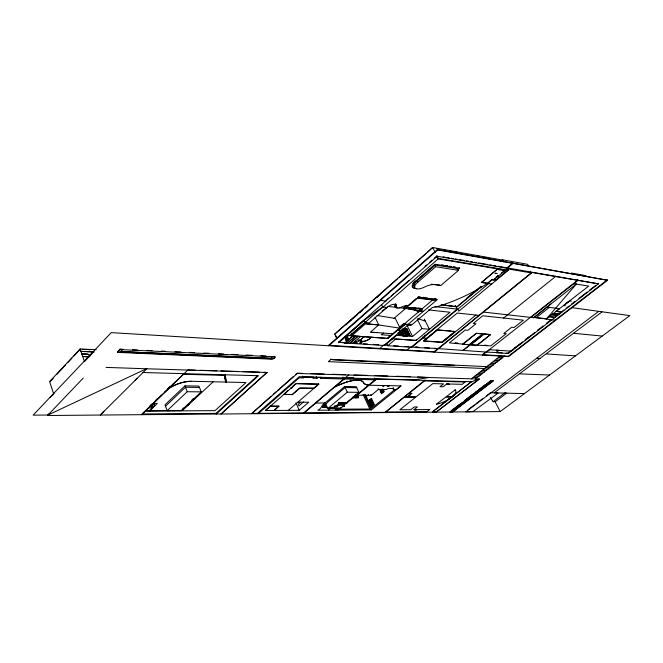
<?xml version="1.0" encoding="UTF-8"?>
<svg xmlns="http://www.w3.org/2000/svg" width="663" height="663" viewBox="0 0 663 663"><rect width="100%" height="100%" fill="white"/><g stroke="black" fill="none" stroke-linecap="round" stroke-linejoin="round"><path stroke-width="0.99" d="M390.722 335.528L387.996 337.749L388.012 338.437L347.072 335.478M394.949 306.364L395.173 305.436L394.991 305.916M491.689 284.029L481.454 282.388L497.756 268.797L497.64 269.493L504.999 270.728L504.203 269.294M355.153 341.379L354.962 341.959M360.266 341.768L360.423 342.183M424.411 336.87L424.991 334.948M395.181 305.452L395.43 304.665A5.428 2.221 -26.2 0 0 395.305 304.052M393.167 387.93L392.935 388.642L393.267 387.896M393.06 388.916L393.424 389.695L393.822 388.501L388.634 388.41L386.115 389.579L378.449 389.413L371.205 395.339L357.1 395.198L376.667 379.103L471.857 381.722L479.283 378.846L436.436 411.905L432.384 411.938L471.733 381.49L432.384 411.938M345.763 338.95C344.412 338.561 346.691 339.299 346.509 338.246M345.423 338.718L346.558 338.345L345.862 338.81M371.164 337.218L371.081 337.384A5.76 2.271 -25.4 0 1 362.421 341.453A5.76 2.271 -25.4 0 1 364.294 336.721L364.26 336.655A5.76 2.271 -25.4 0 0 362.388 341.387A5.76 2.271 -25.4 0 0 371.048 337.318M360.166 342.009L360.954 341.544M325.077 407.099L322.351 407.024L324.05 404.438L324.746 406.013L325.574 405.913L326.08 407.057L326.403 406.576L326.983 407.894L327.273 407.472M322.433 407.223L325.26 402.947L315.721 403.087L303.836 413.281M324.555 405.565L327.621 402.242L345.158 387.515L356.76 387.722M559.522 308.784L546.378 318.82L533.922 317.411L546.445 318.936L576.313 284.096L546.876 307.16M96.243 349.708L80.074 348.97L49.601 381.615L53.612 393.714L50.032 397.493M50.313 381.341L53.098 378.358M56.579 374.636L65.629 364.94M67.717 362.702L71.894 358.227M73.983 355.99L80.248 349.277M81.773 353.86L87.98 354.117L90.143 355.824M81.814 353.984L88.022 354.241L90.06 355.907M82.676 356.437L88.925 356.802M82.718 356.561L88.85 356.885M91.983 353.172L84.35 361.236L80.074 348.97M135.111 380.338L137.009 378.333M52.045 395.828L54.043 393.714L53.612 393.714M84.781 361.252L92.149 353.47M83.256 378.067L47.521 415.502L48.888 413.853M103.876 411.309L100.287 415.046L146.78 368.785L267.04 372.507L264.156 372.274M123.161 349.277L120.061 349.128L117.376 351.912L271.557 358.758A2.213 0.903 -23.2 0 0 274.465 357.622A2.213 0.903 -23.2 0 0 274.2 356.354L274.383 356.76A2.213 0.903 -23.2 0 1 274.639 358.028A2.213 0.903 -23.2 0 1 271.731 359.164L117.542 352.376L120.227 349.592L274.383 356.76M120.674 351.564L271.83 358.343L120.674 351.564L122.448 349.733M149.846 405.855L151.33 404.422M155.805 400.129L157.288 398.695M167.722 388.675L169.952 386.521M161.548 395.148L152.979 403.377L157.355 403.386L149.498 410.903L174.551 410.554M164.407 392.405L167.979 388.974A19.517 7.923 -20.9 0 1 191.118 381.275L245.998 382.534L215.019 410.654L145.172 411.043L142.139 413.952L215.997 413.364L257.617 375.689M167.979 388.974L183.436 374.28L224.45 375.391L225.577 382.112M149.415 410.679L152.366 407.853L148.479 407.861L145.528 410.695L149.54 411.019M152.631 407.472L154.636 405.831L152.631 407.472L151.338 403.966M181.173 410.571L201.204 391.883L198.925 386.081L184.96 385.849L164.988 404.828L167.184 410.646L182.267 410.621L213.13 381.847M165.51 406.204L185.491 387.233L199.464 387.457M167.184 410.646L187.231 391.725L201.204 391.883M187.256 405.665L189.469 403.8M189.659 403.427L184.488 408.242L182.814 408.251M415.237 280.872L414.035 281.99A11.064 4.6 -27.1 0 0 412.742 283.747M266.974 372.366L220.986 414.002L267.04 372.507M336.804 338.569L334.74 334.094L432.632 247.498L502.769 260.136M363.291 309.124L334.74 334.094M364.816 307.773L368.636 304.392M370.924 302.369L397.808 278.584M399.35 277.225L426.292 253.399M427.834 252.039L432.168 247.904M345.953 324.837L352.012 319.483M353.528 318.141L357.316 314.792M359.586 312.787L362.686 310.044M365.015 307.988L367.343 305.925M376.659 297.695L380.537 294.264M607.515 280.267L437.704 249.943L328.823 345.763L328.624 345.332L437.472 249.503L607.515 280.267L508.538 356.603L111.251 332.627L33.15 415.154L47.976 415.03L146.722 368.628M436.436 411.905L479.399 379.079L297.356 373.443L251.575 413.737L270.86 396.383M273.181 394.336L276.289 391.601M277.838 390.242L293.353 376.576M295.681 374.529L297.231 373.161L302.403 373.327M349.998 343.31L358.07 336.207L349.998 343.31L344.959 342.92L353.072 335.843L344.992 342.986L338.462 342.149L437.215 256.241L507.228 268.225M386.579 299.974L388.883 297.952M391.187 295.938L394.261 293.245M395.803 291.894L408.864 280.449M424.991 266.311L426.533 264.96M429.607 262.266L431.911 260.244M434.215 258.23L436.519 256.208L437.895 258.843L507.908 270.628M251.459 413.455L257.377 413.405L299.262 376.7L416.671 379.957M338.652 342.58L364.037 320.345L382.766 307.019L387.001 307.466A5.926 2.42 -26.2 0 1 393.756 304.292A5.926 2.42 -26.2 0 1 396.176 306.455A4.832 1.964 -26.4 0 0 397.187 308.22A4.832 1.964 -26.4 0 0 401.587 307.044A5.014 2.022 -26.4 0 1 407.43 306.812L406.867 305.693A5.014 2.022 -26.4 0 0 406.809 305.378M365.628 321.804L350.661 334.881L351.075 335.768L388.012 338.437L405.134 323.809L405.259 324.53L409.154 324.878L409.867 324.273M338.462 342.149L338.942 342.597L364.037 320.345L365.056 322.491L382.766 307.019L381.507 304.425M437.895 258.843L438.367 258.437L508.355 270.255L507.004 267.819M350.213 335.702L365.943 321.961M383.057 307.052L438.177 258.893L436.743 256.158M285.131 393.051L288.165 390.408M291.057 387.88C291.579 389.164 293.61 383.894 296.154 383.72L318.779 384.184L298.118 383.554M266.062 409.991L270.222 406.17L278.883 406.154L274.134 410.463L278.883 406.154M296.154 383.72L265.465 410.513L299.195 410.322L308.718 402.217L297.795 402.192M291.869 388.104L290.435 388.427L291.778 387.896M342.92 377.247L343.707 378.979L303.563 412.966L258.611 413.339L299.22 377.786L303.248 377.893L304.151 377.114L313.516 377.098M352.426 335.155L351.042 335.693L352.459 335.221L365.487 323.751L378.739 324.895L370.534 332.08L392.753 333.804M414.607 286.689A9.406 3.903 -27.1 0 1 416.894 280.424L434.704 264.902L457.578 268.581L458.523 270.355L440.887 285.421L435.036 284.609A13.02 5.287 -27.1 0 0 425.903 286.416L423.118 287.725A9.406 3.895 -27.1 0 1 415.038 288.123A9.406 3.895 -27.1 0 1 417.823 282.239L435.649 266.725L458.523 270.355M434.953 265.374L417.135 280.897A9.406 3.903 -27.1 0 0 414.839 287.162M356.379 342.763L356.992 341.893M356.785 342.522L357.059 341.967M345.498 338.627L346.036 338.312M347.52 343.078L355.625 336.025L347.545 343.152L342.779 342.431M487.139 366.647L330.986 359.387L328.376 361.658L484.703 368.537M313.707 388.253L299.759 388.228L292.342 394.667L283.623 394.377L292.25 394.46L299.676 388.021L313.707 388.253L318.688 383.985M352.335 343.053L352.525 343.467L360.622 336.456M313.64 377.371L312.745 378.15L316.997 378.266L317.892 377.487L321.132 377.305M321.248 377.579L320.353 378.349L343.707 378.979M398.993 307.657L403.643 308.154L406.369 305.568A4.525 1.832 -26.4 0 0 406.228 305.353M403.651 308.171L406.867 305.693M403.958 308.204L404.248 308.792L410.878 303.09M411.773 302.353L416.43 298.35M393.872 318.513L418.585 297.231L437.389 299.51L407.67 324.679C407.148 324 406.262 324.124 405.259 324.53M288.256 410.38L318.779 384.184M300.588 402.242L298.267 404.231L298.988 405.88L303.621 401.919M457.114 269.692L459.401 267.736L459.65 268.2L458.125 269.501M420.79 310.897L419.986 308.593L405.889 307.475L420.881 308.685L422.116 311.113L408.657 308.958M420.251 308.635L420.881 308.685L411.972 307.955L412.709 309.422M399.54 327.05L403.684 323.536L404.239 324.663M432.384 300.148L387.996 337.749M419.679 297.571L417.649 297.331L417.922 297.861L435.135 299.933L435.997 299.204L436.262 299.726L418.254 297.546M403.005 328.575L407.016 336.572L403.187 336.282L400.883 331.566M403.137 328.815L406.601 335.851L403.27 335.843L401.107 331.434M345.116 377.976L348.895 374.777M315.721 403.087L334.956 386.802A31.816 11.387 -24.5 0 1 346.393 382.12A21.954 7.923 -24.6 0 1 363.457 382.518A24.896 9 -25.5 0 0 368.587 385.12L375.134 379.841L374.305 378.076M401.529 330.514L408.284 324.795M334.956 386.802L344.321 379.021L375.134 379.841M402.831 329.519C407.588 335.345 402.441 335.329 401.471 330.224M352.525 343.467L384.209 345.506L396.242 335.329L412.56 336.506L421.991 328.624L429.425 329.262M404.339 328.533L405.184 328.409L408.267 335.271L407.629 335.221L404.339 328.533L405.184 328.409M396.706 335.362L386.827 343.649L387.83 345.738L411.143 347.238L457.13 309.099L455.357 305.693M402.565 330.323L403.858 332.95L402.565 330.323L402.01 330.273L403.311 332.909L403.908 332.909M409.999 324.53L410.679 324.323M398.024 332.851L398.844 334.542L399.706 334.409L398.877 332.718L398.231 332.669L399.06 334.359M410.803 324.58L411.483 324.373M405.98 328.674L406.825 328.55L409.908 335.395L409.278 335.345L405.98 328.674L406.825 328.55M398.844 334.542L399.706 334.409M406.742 324.373L411.607 324.63M407.67 324.679L411.574 325.027L432.301 307.524L436.138 306.936A86.48 36.009 -28.1 0 0 487.537 283.416L491.938 279.769L495.493 280.316L507.319 270.529M399.167 332.138L400.402 334.666L401.256 334.533L399.607 331.16M387.83 345.738L395.819 339L416.066 340.459L450.011 312.248L428.439 309.911M400.402 334.666L401.256 334.533M403.311 332.909L402.068 330.232L402.615 330.273M401.231 330.149L403.046 333.829L401.289 330.108M402.938 335.768L400.411 330.771M325.218 402.847L344.685 386.479L356.288 386.695L358.89 392.347L346.65 402.482L340.218 402.466L334.914 406.883L327.737 408.524L325.218 402.847C321.945 403.701 321.596 409.096 317.9 410.215L371.388 409.908L401.098 385.891L369.258 385.236M407.629 335.221L408.483 335.088M409.278 335.345L410.124 335.221M501.999 260.294L502.579 259.805L527.574 264.322L528.544 266.045M327.737 408.524L347.288 392.198L358.89 392.347M328.392 410.157L331.948 407.198M481.529 282.521L497.756 268.797M392.206 338.735L415.461 340.351L417.259 339.464M466.561 298.35L480.849 286.482M481.172 286.648L456.973 306.754L441.682 304.988M441.086 304.823L457.271 306.696L481.081 286.913M481.454 282.388L487.462 283.283L491.863 279.629L493.595 279.894L504.999 270.728M337.077 408.101L335.155 409.825L338.917 409.8L338.171 408.135M411.657 346.89L410.952 346.84L407.032 350.097L407.223 350.487M507.734 267.214L512.83 262.996L513.054 263.402L506.781 268.598M489.037 283.308L411.822 347.279L417.309 347.163L416.596 347.205M495.949 277.582L498.236 275.675M501.294 273.148L505.877 269.344M373.915 379.725L375.482 378.432M356.677 394.435C363.332 400.817 344.503 395.654 358.078 397.187M352.898 397.8L358.468 397.808L357.2 395.04M337.119 408.201L330.671 408.126L340.832 408.085L344.221 405.284L343.533 403.75M368.587 385.12L345.58 404.032L339.274 404.438L337.368 406.021L335.478 406.029M508.355 270.255L458.862 311.179L457.818 309.182M344.296 406.502L343.625 404.886M424.71 340.227L437.265 329.842L443.191 330.356M423.955 341.08L437.348 330.008L455.125 331.541L453.061 331.21M368.653 394.634L367.103 395.902M383.72 389.43L379.874 389.571L383.753 389.496M381.424 389.537L380.048 390.623L381.556 393.731L384.225 391.56L383.081 389.222M382.626 389.198L383.653 391.385L381.457 392.977L380.429 390.797L381.739 389.728M369.034 400.261L371.926 406.402L369.034 400.261L371.404 398.364L374.255 404.513L371.926 406.402L374.255 404.513M370.816 403.121L371.421 402.632L371.877 403.601L371.272 404.099L369.498 400.435L371.263 399.109L373.692 404.331L371.827 405.657L370.617 403.046L372.341 401.72L371.263 399.109M369.705 400.477L370.31 399.988L370.832 401.107L370.227 401.596M424.917 340.939L441.807 342.166L455.042 331.376M441.84 342.373L455.125 331.541M416.787 347.603L438.177 348.523L531.171 272.891L530.251 271.258M475.959 315.049L442.395 342.406L423.367 341.039L457.246 313.027L478.935 315.373M370.286 401.737L370.89 401.239L371.346 402.226L370.741 402.723M381.457 392.977L383.653 391.385M328.624 345.332L434.041 351.738L437.92 348.589L486.252 352.061M497.872 266.253L598.424 283.839L532.165 272.493L434.232 352.119L434.041 351.738M371.827 405.657L373.692 404.331M393.424 389.695L395.935 389.695L400.75 385.883M394.742 389.612L371.719 408.242L365.379 394.535M454.826 343.31L458.034 343.492M455.075 343.219L458.017 343.31L455.282 343.053M462.716 344.163L476.324 333.24L482.913 333.928L469.363 344.76L462.782 344.288L476.39 333.373L482.913 333.928M469.296 344.636L482.846 333.804M385.22 412.577L425.323 380.197M462.683 350.545L469.876 344.801L449.365 342.87L465.211 330.017L467.954 330.257L475.993 323.759L473.258 323.486L482.763 315.787L523.389 320.179L514.115 327.481L511.654 327.24L503.781 333.448L506.25 333.663L490.769 345.854L470.282 344.826L463.089 350.578M503.59 318.041L555.594 276.504L555.379 276.123M470.556 344.727L484.106 333.912L490.62 334.591L477.12 345.315L470.622 344.851L484.172 334.036L490.62 334.591M407.745 396.756L412.005 393.358L409.328 393.325M477.053 345.191L490.554 334.467M483.816 345.398L486.808 345.572M484.023 345.415L486.808 345.398L484.081 345.373M577.423 279.902L577.639 280.275L482.473 355.028L484.52 352.915M486.94 351.788L489.592 349.699M530.839 317.411L578.045 280.35L577.829 279.977M530.806 317.353L533.723 317.743L547.108 307.077L559.448 308.668M548.516 305.933L550.845 304.052M533.723 317.743L546.842 307.102M536.21 317.668L549.37 307.367M496.612 350.172L498.427 350.296M495.982 352.385L499.239 350.346M385.725 411.963L426.897 411.781L429.665 409.436M436.511 404.115L445.818 397.087L451.801 396.913M455.158 389.836L446.274 396.739L452.373 396.789A17.511 5.644 -26.2 0 0 455.158 389.836L455.091 389.687M405.052 396.731L416.149 396.83L432.823 383.62L443.564 383.877L439.975 386.695L443.157 386.761L446.738 383.952L462.252 384.325L465.144 381.871M563.848 310.06L555.088 317.353L549.354 316.682L546.179 319.143L551.931 319.79L551.765 319.409L546.42 323.544M557.426 315.373L551.699 314.685L553.439 313.508L558.95 313.848M556.108 311.436L561.818 312.14L556.042 311.312L588.678 286.143L573.81 283.681L576.28 284.029M471.418 378.838L500.507 355.774M508.082 353.081L508.364 353.487L598.424 283.839M508.538 352.733L520.107 343.898L518.416 345.083M514.563 348.058L516.875 346.268M525.718 339.431L528.834 337.019M537.701 330.157L539.433 328.947M546.271 323.527L549.47 321.049M508.181 353.13L506.142 353.039M520.77 343.393L522.601 341.843M525.096 340.044L528.991 337.028M529.77 336.431L531.693 334.939M532.331 334.442L534.701 332.611M537.85 330.174L543.072 325.997M566.086 308.328L569.061 306.024M571.274 304.309L574.929 301.392M578.973 298.358L586.987 292.151M589.39 290.295L595.805 285.33M475.429 378.963L504.452 356.014M482.283 354.672L508.355 356.255L607.3 279.902M450.84 411.052L459.807 404.198M464.697 400.452L473.664 393.598M475.296 392.347L476.929 391.104M478.562 389.861L485.084 384.871M462.517 402.325L450.459 412.013M464.15 401.082L491.043 380.512M490.96 380.852L449.887 412.245L452.373 412.22L493.388 380.918L490.786 380.504L492.957 380.57L452.406 411.988M450.194 412.013L452.506 411.657L493.214 380.579M468.053 409.726L474.451 404.886M476.051 403.676L482.449 398.836M486.443 395.811L490.446 392.778L524.474 393.59M354.945 341.611L355.766 341.254L355.617 341.743M598.515 311.486L465.816 411.872L473.125 411.483L497.988 393.217M601.946 311.941L494.15 392.836L497.814 392.886M490.239 397.377L493.139 401.67L505.339 392.521M506.863 393.035L495.319 401.679L493.139 401.67M47.521 415.502L500.175 411.574L629.85 315.621L571.431 307.582M382.128 310.93L387.001 307.466L369.324 322.864L365.056 322.491M355.716 342.315L356.553 341.934M356.561 342.58L355.368 342.63M360.133 342.067L360.805 341.984M355.467 341.337L355.865 341.495L354.763 341.776M413.024 380.106L429.102 377.529L417.69 376.924M404.488 363.059L437.389 364.691L332.892 359.876M431.223 284.212L439.826 285.14M273.463 356.76L273.446 356.719A1.492 0.613 -23.2 0 0 271.789 357.465A1.492 0.613 -23.2 0 0 271.722 358.293L271.83 358.343M304.193 412.983L385.128 412.303L424.9 380.189M338.967 409.179L369.813 409.03L363.051 394.394M266.012 409.85L266.733 409.85L266.195 410.505M429.732 409.577L413.977 409.668L417.417 406.966L414.201 406.974L410.753 409.684L399.855 409.751L415.643 397.236L404.546 397.145M325.168 407.289L327.249 407.289M278.941 406.295L270.222 406.17M334.6 406.378L337.359 406.378L338.66 405.292L344.221 405.284M342.381 406.502L344.337 406.46M322.351 407.024L326.469 407.09M338.445 402.831L347.056 402.947L338.486 402.93M372.341 401.72L373.46 404.331M192.709 398.877L194.69 398.886L193.256 400.071L191.69 400.062M369.498 400.435L372.059 405.657M353.338 396.897L354.158 396.905M354.531 396.905L355.343 396.913M356.197 395.281L357.009 395.289M408.375 396.283L410.032 394.966M408.159 396.424L410.206 394.825M295.831 391.327L298.325 389.148M380.429 390.797L381.689 392.985M226.365 381.755L224.997 378.067M424.842 380.935L465.219 382.021M349.666 377.587L353.636 377.703L346.6 377.587M183.361 373.634L258.413 375.714L216.246 414.043M310.665 373.584L324.099 374.007M332.362 374.264L345.796 374.678M354.025 374.935L367.377 375.357M374.562 375.581L387.913 375.996M396.126 376.252L410.505 376.7M195.204 370.136L187.985 369.904L141.592 414.69L178.919 378.614M200.367 370.294L216.876 370.808M221.003 370.932L238.539 371.479M242.666 371.611L259.175 372.117M473.216 377.438L477.219 377.57M475.023 376.045L479.017 376.178M106.063 367.401L146.78 368.785M476.821 374.645L480.824 374.786M437.307 364.7L454.685 365.371M478.636 373.236L482.631 373.393M480.451 371.835L484.438 371.993M519.883 373.874L549.561 375.034M482.266 370.418L486.252 370.584M94.022 351.862L80.803 351.373L94.063 351.987M484.089 369.009L488.067 369.183M82.278 349.368L90.392 349.741M485.921 367.592L489.891 367.774M487.753 366.167L491.722 366.357M132.476 349.708L137.647 349.956M146.954 350.387L152.134 350.636M161.441 351.067L165.576 351.266M174.891 351.697L181.098 351.987M189.369 352.376L194.549 352.617M203.856 353.056L209.027 353.296M218.342 353.735L223.514 353.976M231.785 354.365L237.992 354.655M246.271 355.045L252.479 355.335M260.758 355.724L265.929 355.965M489.584 364.749L493.554 364.94M491.424 363.316L495.394 363.523M493.272 361.89L497.233 362.097M495.12 360.457L499.073 360.672M496.977 359.014L500.921 359.238M498.833 357.572L502.778 357.805M536.632 358.302L540.229 358.517M353.346 343.119L357.398 343.376M363.481 343.774L367.534 344.031M373.617 344.428L378.681 344.752M387.631 345.332L384.01 345.1L384.209 345.506M393.714 345.73L398.786 346.053M404.869 346.451L408.922 346.708M419.563 347.404L415.353 347.13L415.544 347.52M424.519 347.719L429.475 348.042M437.92 348.589L434.422 348.357L434.621 348.746M502.156 352.782L486.203 352.103M349.965 343.235L352.492 343.401M496.173 352.741L508.364 353.487M546.32 353.926L575.451 355.874M489.286 349.674L511.364 351.166L511.132 350.727L510.974 351.141M391.941 338.718L392.637 338.702M565.415 305.759L563.591 305.626L569.492 300.961L571.34 301.159M390.689 335.461L381.283 334.749L383.347 333.075M426.682 338.296L422.994 338.022L422.58 336.986M403.046 333.829L405.143 333.945L402.88 329.354M400.435 332.843L399.789 332.793L400.618 334.483M407.016 333.365L407.654 333.414M408.665 333.497L409.295 333.547M397.651 330.257L401.563 330.58L383.943 345.489L383.753 345.083L379.783 348.44L379.974 348.846M406.195 331.691L406.825 331.749M407.844 331.831L408.474 331.881M405.375 330.025L406.005 330.075M407.016 330.157L407.654 330.215M445.163 330.522L451.089 331.036M377.007 315.472L395.314 318.439L400.096 328.185L378.772 324.969L365.487 323.751M406.063 324.58L410.762 324.978M404.206 324.597L404.985 324.663L398.43 330.323M404.347 323.958L404.969 323.95M573.652 333.29L602.203 336.083M387.722 306.447L397.137 307.458M404.248 308.792L405.06 308.883L405.342 307.914M418.055 307.988L420.673 308.27L420.027 308.825L417.475 308.552M420.458 309.049L422.389 309.256M380.322 300.438L386.023 301.085M434.812 306.579L457.13 309.099M483.484 312.074L530.425 317.37M442.876 304.624L445.917 304.972M448.95 305.328L450.973 305.56M455.017 306.033L457.271 306.696M555.022 317.229L549.354 316.682M551.765 314.809L557.293 315.132M423.732 298.068L425.754 298.309M428.795 298.673L430.817 298.922M420.4 298.01L422.455 298.259M425.53 298.632L427.585 298.88M431.688 299.378L433.743 299.618M417.591 298.168L434.008 300.14L434.87 299.411L435.135 299.933M420.292 296.941L418.312 296.701L418.585 297.231M423.267 297.306L425.24 297.546M434.157 298.632L436.13 298.872M559.091 314.088L553.439 313.508M420.988 297.38L422.986 297.621M425.986 297.985L427.991 298.234M564.685 304.64L568.771 301.508M412.892 307.964L421.743 309.19L418.61 311.958L410.165 307.591M459.65 268.2L435.061 264.222L414.276 282.463A11.064 4.591 -27.1 0 0 416.455 288.579M405.068 308.378L423.442 311.328M441.699 264.869L443.671 265.183M445.635 265.507L447.6 265.822M449.572 266.145L451.536 266.46M453.5 266.775L455.464 267.098M506.64 268.714L531.171 272.891M443.075 256.846L445.105 257.194M447.127 257.542L449.158 257.89M451.188 258.238L453.219 258.587M455.249 258.935L457.279 259.283M459.31 259.631L464.382 260.501M466.412 260.849L468.443 261.197M470.473 261.545L472.504 261.902M474.534 262.25L476.564 262.598M478.595 262.946L487.728 264.512M489.758 264.86L491.78 265.208M493.811 265.556L495.841 265.904M436.503 248.683L438.525 249.048M443.597 249.951L445.619 250.316M450.691 251.227L452.713 251.592M454.743 251.957L456.766 252.321M477.029 255.968L479.059 256.332M484.123 257.236L486.153 257.6M571.315 273.032L585.993 275.675M417.789 318.654L425.29 321.058M555.71 320.221L551.931 319.79M502.579 259.805L503.706 261.844M497.548 275.385L498.012 276.239M496.297 276.43L496.761 277.275M494.54 278.559L495.493 280.316M437.472 249.503L437.704 249.943M432.632 247.498L435.243 252.479M436.983 255.802L438.367 258.437M434.704 264.902L435.649 266.725M495.145 401.828L500.175 411.574M416.894 280.424L417.823 282.239M424.295 319.077L429.458 329.329M417.276 319.21L421.991 328.624M407.496 326.271L412.56 336.506M406.618 328.732L409.908 335.395M406.195 328.5L409.494 335.171M404.969 328.591L408.267 335.271M404.546 328.359L407.844 335.039M400.941 330.323L403.543 335.619M399.391 331.343L401.049 334.716M398.67 332.909L399.491 334.591M381.548 300.165L381.755 300.604M375.034 317.204L378.772 324.969M377.247 332.602L370.924 332.428L371.363 332.146M382.385 389.198L383.421 391.385M378.076 388.617L378.449 389.413M351.572 333.34L352.459 335.221M370.832 394.551L371.205 395.339M363.457 382.518L363.498 382.617A24.896 9 -25.5 0 0 368.636 385.22M344.801 342.564L344.992 342.986M364.294 394.56L371.388 409.908M335.561 335.279L336.356 337.003M357.001 395.538L357.846 397.377M357.407 396.897L356.694 395.347L357.34 396.897M355.617 394.41L356.885 397.178M355.857 395.355L356.57 396.905L355.749 396.897L355.036 395.347M355.451 395.347L356.238 396.905M354.838 395.322L355.683 397.17M346.393 382.12L346.434 382.219A21.954 7.915 -24.6 0 1 363.498 382.617M343.533 377.297L344.321 379.021M344.685 386.479L347.288 392.198M330.796 358.973L330.986 359.387M340.517 407.389L340.832 408.085M334.442 405.831L334.914 406.883M316.21 376.501L316.997 378.266M302.461 376.103L303.248 377.893M295.98 402.864L299.195 410.322M224.566 377.322L226.522 382.128L225.188 374.794M191.118 381.275L191.159 381.391A19.517 7.915 -20.9 0 0 168.021 389.09M184.082 373.659L142.81 372.515M184.96 385.849L187.231 391.725M174.51 410.438L174.319 410.77M153.659 403.203L154.678 405.947M153.368 403.203L154.346 405.831M151.943 404.844L152.962 407.588M151.33 405.06L152.449 408.085M120.061 349.128L120.227 349.592M394.941 306.347L395.339 307.044A5.312 2.163 -26.4 0 0 396.971 307.383M335.006 386.902A31.816 11.387 -24.5 0 1 346.434 382.219M451.917 397.145A15.025 4.84 -26.3 0 1 436.585 404.256M451.843 396.996A15.025 4.84 -26.3 0 1 450.741 397.792M449.572 398.562A15.025 4.84 -26.3 0 1 448.337 399.325M454.346 394.477A17.511 5.644 -26.2 0 1 453.069 395.91M414.847 288.057A11.064 4.6 -27.1 0 1 412.162 285.339M396.134 306.986A4.832 1.964 -26.4 0 1 395.612 305.32A5.917 2.42 -26.2 0 0 395.753 303.853M382.924 386.231L384.383 385.642L382.924 386.231M387.789 386.322L389.239 385.742L387.789 386.322M495.41 273.214L494.938 273.604L497.151 273.496L495.41 273.214M382.244 389.778L380.802 390.955L381.515 392.463L382.957 391.286L382.244 389.778M371.048 399.399L370.443 399.897L370.957 401.016L371.562 400.527L371.048 399.399M371.62 400.651L371.015 401.14L371.479 402.134L372.084 401.645L371.62 400.651M372.175 402.01L371.57 402.499L372.026 403.485L372.631 402.988L372.175 402.01M371.943 403.75L371.338 404.248L371.86 405.366L372.465 404.878L371.943 403.75M372.689 403.129L372.084 403.618L372.606 404.745L373.211 404.256L372.689 403.129M414.176 409.668L416.447 409.941L414.126 409.701M446.937 383.918L449.149 384.308L446.937 383.918M357.755 396.905L356.934 396.897L356.222 395.339L357.042 395.347L357.755 396.905M358.418 341.072A1.218 0.481 -25.2 0 0 360.084 339.97A1.218 0.481 -25.2 0 0 358.385 340.177A1.218 0.481 -25.2 0 0 358.418 341.072M360.415 343.401A1.169 0.456 -25.2 0 0 362.023 342.348A1.169 0.456 -25.2 0 0 360.39 342.547A1.169 0.456 -25.2 0 0 360.415 343.401M346.152 338.064A1.243 0.497 -25 0 0 347.843 336.937A1.243 0.497 -25 0 0 346.103 337.152A1.243 0.497 -25 0 0 346.152 338.064M346.335 340.144A1.616 0.646 -25 0 0 348.547 338.677A1.616 0.646 -25 0 0 346.277 338.959A1.616 0.646 -25 0 0 346.335 340.144M346.285 340.044A1.616 0.646 -25 0 0 348.498 338.569A1.616 0.646 -25 0 0 346.227 338.851A1.616 0.646 -25 0 0 346.285 340.044M346.103 337.956A1.243 0.497 -25 0 0 347.793 336.829A1.243 0.497 -25 0 0 346.053 337.044A1.243 0.497 -25 0 0 346.103 337.956"/></g></svg>
